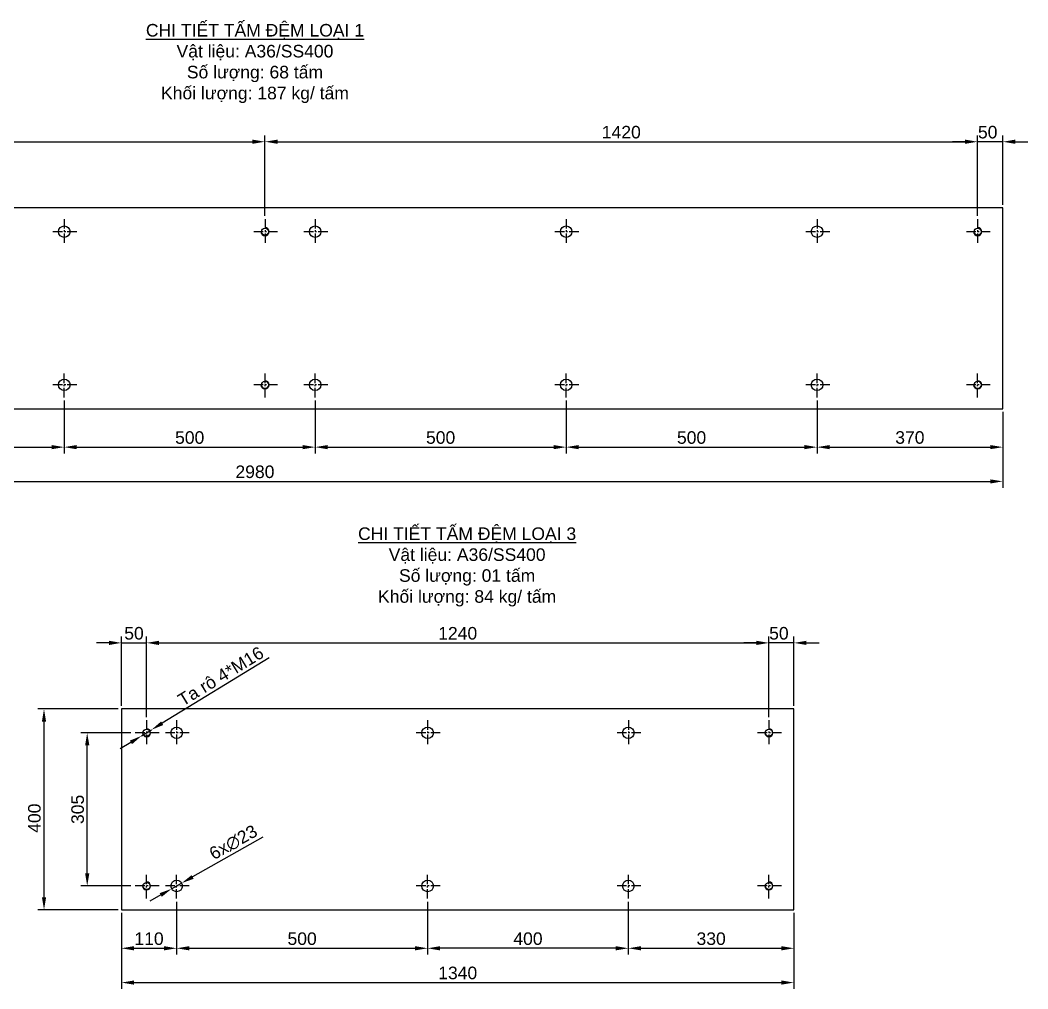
# Model space of a CAD drawing. Header units: millimetres. Extents: x -19541 to 104079, y -3200 to 10399.
# Drawn here: x -16175 to -14168, y 4936 to 6865 of the extents above; entities that cross this region are included whole.
import ezdxf

# ---------------------------------------------------------------- set-up
doc = ezdxf.new("R2010")
doc.units = ezdxf.units.MM
doc.linetypes.add('CENTER2', pattern=[28.575, 19.05, -3.175, 3.175, -3.175])
doc.layers.add('KTHUOC', color=2, linetype='Continuous')
doc.layers.add('TK2', color=251, linetype='Continuous')
doc.styles.get("Standard").update_dxf_attribs({"font": 'arial.ttf'})
doc.dimstyles.new('ISO-25', dxfattribs={"dimscale": 10, "dimtxt": 2.5, "dimasz": 2.5, "dimexe": 1.25, "dimexo": 0.625, "dimtad": 1, "dimtxsty": 'Standard', "dimcen": 2.5, "dimadec": 0, "dimazin": 0, "dimtfac": 1, "dimtmove": 0, "dimatfit": 3, "dimfxl": 1, "dimarcsym": 0})

# ---------------------------------------------------------------- blocks, each defined once
blk = doc.blocks.new('*D44')
at = {"color": 0, "lineweight": -2, "transparency": 16777216}
for p, q in [((-16587.6, 6107.6), (-16587.6, 6002.4)), ((-16087.6, 6107.6), (-16087.6, 6002.4)), ((-16562.6, 6014.9), (-16112.6, 6014.9))]:
    blk.add_line(p, q, dxfattribs=at)
at = {"color": 0, "transparency": 16777216}
for points in [[(-16562.6, 6019.1), (-16562.6, 6010.8), (-16587.6, 6014.9)], [(-16112.6, 6019.1), (-16112.6, 6010.8), (-16087.6, 6014.9)]]:
    blk.add_solid(points, dxfattribs=at)
at = {"layer": 'Defpoints', "color": 0, "transparency": 16777216}
for p in [(-16587.6, 6113.9), (-16087.6, 6113.9), (-16087.6, 6014.9)]:
    blk.add_point(p, dxfattribs=at)
at = {"color": 0, "transparency": 16777216, "insert": (-16337.6, 6033.9), "char_height": 25, "attachment_point": 5}
blk.add_mtext('500', dxfattribs=at)
blk = doc.blocks.new('*D38')
at = {"color": 0, "lineweight": -2, "transparency": 16777216}
for p, q in [((-16087.6, 6107.6), (-16087.6, 6002.4)), ((-15587.6, 6107.6), (-15587.6, 6002.4)), ((-16062.6, 6014.9), (-15612.6, 6014.9))]:
    blk.add_line(p, q, dxfattribs=at)
at = {"color": 0, "transparency": 16777216}
for points in [[(-16062.6, 6019.1), (-16062.6, 6010.8), (-16087.6, 6014.9)], [(-15612.6, 6019.1), (-15612.6, 6010.8), (-15587.6, 6014.9)]]:
    blk.add_solid(points, dxfattribs=at)
at = {"layer": 'Defpoints', "color": 0, "transparency": 16777216}
for p in [(-16087.6, 6113.9), (-15587.6, 6113.9), (-15587.6, 6014.9)]:
    blk.add_point(p, dxfattribs=at)
at = {"color": 0, "transparency": 16777216, "insert": (-15837.6, 6033.9), "char_height": 25, "attachment_point": 5}
blk.add_mtext('500', dxfattribs=at)
blk = doc.blocks.new('*D39')
at = {"color": 0, "lineweight": -2, "transparency": 16777216}
for p, q in [((-15587.6, 6107.6), (-15587.6, 6002.4)), ((-15087.6, 6107.6), (-15087.6, 6002.4)), ((-15562.6, 6014.9), (-15112.6, 6014.9))]:
    blk.add_line(p, q, dxfattribs=at)
at = {"color": 0, "transparency": 16777216}
for points in [[(-15562.6, 6019.1), (-15562.6, 6010.8), (-15587.6, 6014.9)], [(-15112.6, 6019.1), (-15112.6, 6010.8), (-15087.6, 6014.9)]]:
    blk.add_solid(points, dxfattribs=at)
at = {"layer": 'Defpoints', "color": 0, "transparency": 16777216}
for p in [(-15587.6, 6113.9), (-15087.6, 6113.9), (-15087.6, 6014.9)]:
    blk.add_point(p, dxfattribs=at)
at = {"color": 0, "transparency": 16777216, "insert": (-15337.6, 6033.9), "char_height": 25, "attachment_point": 5}
blk.add_mtext('500', dxfattribs=at)
blk = doc.blocks.new('*D40')
at = {"color": 0, "lineweight": -2, "transparency": 16777216}
for p, q in [((-15087.6, 6107.6), (-15087.6, 6002.4)), ((-14587.6, 6107.6), (-14587.6, 6002.4)), ((-15062.6, 6014.9), (-14612.6, 6014.9))]:
    blk.add_line(p, q, dxfattribs=at)
at = {"color": 0, "transparency": 16777216}
for points in [[(-15062.6, 6019.1), (-15062.6, 6010.8), (-15087.6, 6014.9)], [(-14612.6, 6019.1), (-14612.6, 6010.8), (-14587.6, 6014.9)]]:
    blk.add_solid(points, dxfattribs=at)
at = {"layer": 'Defpoints', "color": 0, "transparency": 16777216}
for p in [(-15087.6, 6113.9), (-14587.6, 6113.9), (-14587.6, 6014.9)]:
    blk.add_point(p, dxfattribs=at)
at = {"color": 0, "transparency": 16777216, "insert": (-14837.6, 6033.9), "char_height": 25, "attachment_point": 5}
blk.add_mtext('500', dxfattribs=at)
blk = doc.blocks.new('*D41')
at = {"color": 0, "lineweight": -2, "transparency": 16777216}
for p, q in [((-14587.6, 6107.6), (-14587.6, 6002.4)), ((-14217.6, 6085.3), (-14217.6, 6002.4)), ((-14562.6, 6014.9), (-14242.6, 6014.9))]:
    blk.add_line(p, q, dxfattribs=at)
at = {"color": 0, "transparency": 16777216}
for points in [[(-14562.6, 6019.1), (-14562.6, 6010.8), (-14587.6, 6014.9)], [(-14242.6, 6019.1), (-14242.6, 6010.8), (-14217.6, 6014.9)]]:
    blk.add_solid(points, dxfattribs=at)
at = {"layer": 'Defpoints', "color": 0, "transparency": 16777216}
for p in [(-14587.6, 6113.9), (-14217.6, 6091.5), (-14217.6, 6014.9)]:
    blk.add_point(p, dxfattribs=at)
at = {"color": 0, "transparency": 16777216, "insert": (-14402.6, 6034), "char_height": 25, "attachment_point": 5}
blk.add_mtext('370', dxfattribs=at)
blk = doc.blocks.new('*D37')
at = {"color": 0, "lineweight": -2, "transparency": 16777216}
for p, q in [((-17197.6, 6085.3), (-17197.6, 5934.2)), ((-14217.6, 6085.3), (-14217.6, 5934.2)), ((-17172.6, 5946.7), (-14242.6, 5946.7))]:
    blk.add_line(p, q, dxfattribs=at)
at = {"color": 0, "transparency": 16777216}
for points in [[(-17172.6, 5950.8), (-17172.6, 5942.5), (-17197.6, 5946.7)], [(-14242.6, 5950.8), (-14242.6, 5942.5), (-14217.6, 5946.7)]]:
    blk.add_solid(points, dxfattribs=at)
at = {"layer": 'Defpoints', "color": 0, "transparency": 16777216}
for p in [(-17197.6, 6091.5), (-14217.6, 6091.5), (-14217.6, 5946.7)]:
    blk.add_point(p, dxfattribs=at)
at = {"color": 0, "transparency": 16777216, "insert": (-15707.6, 5965.7), "char_height": 25, "attachment_point": 5}
blk.add_mtext('2980', dxfattribs=at)
blk = doc.blocks.new('*D62')
at = {"color": 0, "lineweight": -2, "transparency": 16777216}
for p, q in [((-17147.6, 6475.4), (-17147.6, 6635.6)), ((-15687.6, 6475.4), (-15687.6, 6635.6)), ((-17122.6, 6623.1), (-15712.6, 6623.1))]:
    blk.add_line(p, q, dxfattribs=at)
at = {"color": 0, "transparency": 16777216}
for points in [[(-17122.6, 6627.3), (-17122.6, 6619), (-17147.6, 6623.1)], [(-15712.6, 6627.3), (-15712.6, 6619), (-15687.6, 6623.1)]]:
    blk.add_solid(points, dxfattribs=at)
at = {"layer": 'Defpoints', "color": 0, "transparency": 16777216}
for p in [(-15687.6, 6623.1), (-17147.6, 6469.2), (-15687.6, 6469.2)]:
    blk.add_point(p, dxfattribs=at)
at = {"color": 0, "transparency": 16777216, "insert": (-16417.6, 6642.1), "char_height": 25, "attachment_point": 5}
blk.add_mtext('1460', dxfattribs=at)
blk = doc.blocks.new('*D63')
at = {"color": 0, "lineweight": -2, "transparency": 16777216}
for p, q in [((-15687.6, 6475.4), (-15687.6, 6635.6)), ((-14267.6, 6475.4), (-14267.6, 6635.6)), ((-15662.6, 6623.1), (-14292.6, 6623.1))]:
    blk.add_line(p, q, dxfattribs=at)
at = {"color": 0, "transparency": 16777216}
for points in [[(-15662.6, 6627.3), (-15662.6, 6619), (-15687.6, 6623.1)], [(-14292.6, 6627.3), (-14292.6, 6619), (-14267.6, 6623.1)]]:
    blk.add_solid(points, dxfattribs=at)
at = {"layer": 'Defpoints', "color": 0, "transparency": 16777216}
for p in [(-14267.6, 6623.1), (-15687.6, 6469.2), (-14267.6, 6469.2)]:
    blk.add_point(p, dxfattribs=at)
at = {"color": 0, "transparency": 16777216, "insert": (-14977.6, 6642.1), "char_height": 25, "attachment_point": 5}
blk.add_mtext('1420', dxfattribs=at)
blk = doc.blocks.new('*D89')
at = {"color": 0, "lineweight": -2, "transparency": 16777216}
for p, q in [((-15863.6, 5109.6), (-15863.6, 5004.4)), ((-15973.6, 5087.3), (-15973.6, 5004.4)), ((-15948.6, 5016.9), (-15888.6, 5016.9))]:
    blk.add_line(p, q, dxfattribs=at)
at = {"color": 0, "transparency": 16777216}
for points in [[(-15948.6, 5021.1), (-15948.6, 5012.7), (-15973.6, 5016.9)], [(-15888.6, 5021.1), (-15888.6, 5012.7), (-15863.6, 5016.9)]]:
    blk.add_solid(points, dxfattribs=at)
at = {"layer": 'Defpoints', "color": 0, "transparency": 16777216}
for p in [(-15863.6, 5115.8), (-15973.6, 5093.5), (-15863.6, 5016.9)]:
    blk.add_point(p, dxfattribs=at)
at = {"color": 0, "transparency": 16777216, "insert": (-15918.6, 5035.9), "char_height": 25, "attachment_point": 5}
blk.add_mtext('110', dxfattribs=at)
blk = doc.blocks.new('*D90')
at = {"color": 0, "lineweight": -2, "transparency": 16777216}
for p, q in [((-15863.6, 5109.6), (-15863.6, 5004.4)), ((-15363.6, 5109.6), (-15363.6, 5004.4)), ((-15838.6, 5016.9), (-15388.6, 5016.9))]:
    blk.add_line(p, q, dxfattribs=at)
at = {"color": 0, "transparency": 16777216}
for points in [[(-15838.6, 5021.1), (-15838.6, 5012.7), (-15863.6, 5016.9)], [(-15388.6, 5021.1), (-15388.6, 5012.7), (-15363.6, 5016.9)]]:
    blk.add_solid(points, dxfattribs=at)
at = {"layer": 'Defpoints', "color": 0, "transparency": 16777216}
for p in [(-15863.6, 5115.8), (-15363.6, 5115.8), (-15363.6, 5016.9)]:
    blk.add_point(p, dxfattribs=at)
at = {"color": 0, "transparency": 16777216, "insert": (-15613.6, 5035.9), "char_height": 25, "attachment_point": 5}
blk.add_mtext('500', dxfattribs=at)
blk = doc.blocks.new('*D91')
at = {"color": 0, "lineweight": -2, "transparency": 16777216}
for p, q in [((-14963.6, 5109.6), (-14963.6, 5004.4)), ((-14633.6, 5087.3), (-14633.6, 5004.4)), ((-14938.6, 5016.9), (-14658.6, 5016.9))]:
    blk.add_line(p, q, dxfattribs=at)
at = {"color": 0, "transparency": 16777216}
for points in [[(-14938.6, 5021.1), (-14938.6, 5012.7), (-14963.6, 5016.9)], [(-14658.6, 5021.1), (-14658.6, 5012.7), (-14633.6, 5016.9)]]:
    blk.add_solid(points, dxfattribs=at)
at = {"layer": 'Defpoints', "color": 0, "transparency": 16777216}
for p in [(-14963.6, 5115.8), (-14633.6, 5093.5), (-14633.6, 5016.9)]:
    blk.add_point(p, dxfattribs=at)
at = {"color": 0, "transparency": 16777216, "insert": (-14798.6, 5035.9), "char_height": 25, "attachment_point": 5}
blk.add_mtext('330', dxfattribs=at)
blk = doc.blocks.new('*D82')
at = {"color": 0, "lineweight": -2, "transparency": 16777216}
for p, q in [((-15973.6, 5087.3), (-15973.6, 4936.1)), ((-14633.6, 5087.3), (-14633.6, 4936.1)), ((-15948.6, 4948.6), (-14658.6, 4948.6))]:
    blk.add_line(p, q, dxfattribs=at)
at = {"color": 0, "transparency": 16777216}
for points in [[(-15948.6, 4952.8), (-15948.6, 4944.5), (-15973.6, 4948.6)], [(-14658.6, 4952.8), (-14658.6, 4944.5), (-14633.6, 4948.6)]]:
    blk.add_solid(points, dxfattribs=at)
at = {"layer": 'Defpoints', "color": 0, "transparency": 16777216}
for p in [(-15973.6, 5093.5), (-14633.6, 5093.5), (-14633.6, 4948.6)]:
    blk.add_point(p, dxfattribs=at)
at = {"color": 0, "transparency": 16777216, "insert": (-15303.6, 4967.7), "char_height": 25, "attachment_point": 5}
blk.add_mtext('1340', dxfattribs=at)
blk = doc.blocks.new('*D83')
at = {"color": 0, "lineweight": -2, "transparency": 16777216}
for p, q in [((-15955, 5446), (-16054.3, 5446)), ((-16041.8, 5166), (-16041.8, 5421)), ((-15955, 5141), (-16054.3, 5141))]:
    blk.add_line(p, q, dxfattribs=at)
at = {"color": 0, "transparency": 16777216}
for points in [[(-16046, 5421), (-16037.6, 5421), (-16041.8, 5446)], [(-16046, 5166), (-16037.6, 5166), (-16041.8, 5141)]]:
    blk.add_solid(points, dxfattribs=at)
at = {"layer": 'Defpoints', "color": 0, "transparency": 16777216}
for p in [(-16041.8, 5446), (-15948.7, 5446), (-15948.7, 5141)]:
    blk.add_point(p, dxfattribs=at)
at = {"color": 0, "transparency": 16777216, "insert": (-16060.8, 5293.5), "char_height": 25, "attachment_point": 5, "rotation": 90}
blk.add_mtext('305', dxfattribs=at)
blk = doc.blocks.new('*D92')
at = {"color": 0, "lineweight": -2, "transparency": 16777216}
for p, q in [((-15979.8, 5493.5), (-16140.4, 5493.5)), ((-16127.9, 5118.5), (-16127.9, 5468.5)), ((-15979.8, 5093.5), (-16140.4, 5093.5))]:
    blk.add_line(p, q, dxfattribs=at)
at = {"color": 0, "transparency": 16777216}
for points in [[(-16132, 5468.5), (-16123.7, 5468.5), (-16127.9, 5493.5)], [(-16132, 5118.5), (-16123.7, 5118.5), (-16127.9, 5093.5)]]:
    blk.add_solid(points, dxfattribs=at)
at = {"layer": 'Defpoints', "color": 0, "transparency": 16777216}
for p in [(-16127.9, 5493.5), (-15973.6, 5493.5), (-15973.6, 5093.5)]:
    blk.add_point(p, dxfattribs=at)
at = {"color": 0, "transparency": 16777216, "insert": (-16146.9, 5276), "char_height": 25, "attachment_point": 5, "rotation": 90}
blk.add_mtext('400', dxfattribs=at)
blk = doc.blocks.new('*D84')
at = {"color": 0, "lineweight": -2, "transparency": 16777216}
for p, q in [((-15691.8, 5237.9), (-15831.8, 5158.9)), ((-15873.6, 5135.4), (-15853.6, 5146.7)), ((-15895.4, 5123.1), (-15917.1, 5110.8))]:
    blk.add_line(p, q, dxfattribs=at)
at = {"color": 0, "transparency": 16777216}
for points in [[(-15833.8, 5162.6), (-15829.7, 5155.3), (-15853.6, 5146.7)], [(-15897.4, 5126.7), (-15893.3, 5119.4), (-15873.6, 5135.4)]]:
    blk.add_solid(points, dxfattribs=at)
at = {"layer": 'Defpoints', "color": 0, "transparency": 16777216}
for p in [(-15853.6, 5146.7), (-15873.6, 5135.4)]:
    blk.add_point(p, dxfattribs=at)
at = {"color": 0, "transparency": 16777216, "insert": (-15750.5, 5227.5), "char_height": 25, "attachment_point": 5, "rotation": 29.4331}
blk.add_mtext('6x∅23', dxfattribs=at)
blk = doc.blocks.new('*D85')
at = {"color": 0, "lineweight": -2, "transparency": 16777216}
for p, q in [((-15998.6, 5625.1), (-16023.6, 5625.1)), ((-15973.6, 5499.8), (-15973.6, 5637.6)), ((-15973.6, 5625.1), (-15923.6, 5625.1)), ((-15923.6, 5477.4), (-15923.6, 5637.6)), ((-15898.6, 5625.1), (-15873.6, 5625.1))]:
    blk.add_line(p, q, dxfattribs=at)
at = {"color": 0, "transparency": 16777216}
for points in [[(-15998.6, 5629.3), (-15998.6, 5620.9), (-15973.6, 5625.1)], [(-15898.6, 5629.3), (-15898.6, 5620.9), (-15923.6, 5625.1)]]:
    blk.add_solid(points, dxfattribs=at)
at = {"layer": 'Defpoints', "color": 0, "transparency": 16777216}
for p in [(-15923.6, 5625.1), (-15973.6, 5493.5), (-15923.6, 5471.2)]:
    blk.add_point(p, dxfattribs=at)
at = {"color": 0, "transparency": 16777216, "insert": (-15948.6, 5644.1), "char_height": 25, "attachment_point": 5}
blk.add_mtext('50', dxfattribs=at)
blk = doc.blocks.new('*D86')
at = {"color": 0, "lineweight": -2, "transparency": 16777216}
for p, q in [((-15923.6, 5477.4), (-15923.6, 5637.6)), ((-15898.6, 5625.1), (-14708.6, 5625.1)), ((-14683.6, 5499.8), (-14683.6, 5637.6))]:
    blk.add_line(p, q, dxfattribs=at)
at = {"color": 0, "transparency": 16777216}
for points in [[(-15898.6, 5629.3), (-15898.6, 5620.9), (-15923.6, 5625.1)], [(-14708.6, 5629.3), (-14708.6, 5620.9), (-14683.6, 5625.1)]]:
    blk.add_solid(points, dxfattribs=at)
at = {"layer": 'Defpoints', "color": 0, "transparency": 16777216}
for p in [(-14683.6, 5625.1), (-14683.6, 5493.5), (-15923.6, 5471.2)]:
    blk.add_point(p, dxfattribs=at)
at = {"color": 0, "transparency": 16777216, "insert": (-15303.6, 5644.1), "char_height": 25, "attachment_point": 5}
blk.add_mtext('1240', dxfattribs=at)
blk = doc.blocks.new('*D87')
at = {"color": 0, "lineweight": -2, "transparency": 16777216}
for p, q in [((-14708.6, 5625.1), (-14733.6, 5625.1)), ((-14683.6, 5477.4), (-14683.6, 5637.6)), ((-14633.6, 5625.1), (-14683.6, 5625.1)), ((-14633.6, 5499.8), (-14633.6, 5637.6)), ((-14608.6, 5625.1), (-14583.6, 5625.1))]:
    blk.add_line(p, q, dxfattribs=at)
at = {"color": 0, "transparency": 16777216}
for points in [[(-14708.6, 5629.3), (-14708.6, 5620.9), (-14683.6, 5625.1)], [(-14608.6, 5629.3), (-14608.6, 5620.9), (-14633.6, 5625.1)]]:
    blk.add_solid(points, dxfattribs=at)
at = {"layer": 'Defpoints', "color": 0, "transparency": 16777216}
for p in [(-14683.6, 5625.1), (-14633.6, 5493.5), (-14683.6, 5471.2)]:
    blk.add_point(p, dxfattribs=at)
at = {"color": 0, "transparency": 16777216, "insert": (-14663.6, 5644.1), "char_height": 25, "attachment_point": 5}
blk.add_mtext('50', dxfattribs=at)
blk = doc.blocks.new('*D88')
at = {"color": 0, "lineweight": -2, "transparency": 16777216}
for p, q in [((-15679.4, 5595.2), (-15892.4, 5465.1)), ((-15933.4, 5440), (-15913.8, 5452)), ((-15954.7, 5427), (-15976, 5413.9))]:
    blk.add_line(p, q, dxfattribs=at)
at = {"color": 0, "transparency": 16777216}
for points in [[(-15894.6, 5468.6), (-15890.3, 5461.5), (-15913.8, 5452)], [(-15956.9, 5430.5), (-15952.5, 5423.4), (-15933.4, 5440)]]:
    blk.add_solid(points, dxfattribs=at)
at = {"layer": 'Defpoints', "color": 0, "transparency": 16777216}
for p in [(-15913.8, 5452), (-15933.4, 5440)]:
    blk.add_point(p, dxfattribs=at)
at = {"color": 0, "transparency": 16777216, "insert": (-15775.7, 5558.7), "char_height": 25, "attachment_point": 5, "rotation": 31.438}
blk.add_mtext('Ta rô 4*M16', dxfattribs=at)
blk = doc.blocks.new('*D81')
at = {"color": 0, "lineweight": -2, "transparency": 16777216}
for p, q in [((-15363.6, 5109.6), (-15363.6, 5004.4)), ((-14963.6, 5109.6), (-14963.6, 5004.4)), ((-14988.6, 5016.9), (-15338.6, 5016.9))]:
    blk.add_line(p, q, dxfattribs=at)
at = {"color": 0, "transparency": 16777216}
for points in [[(-15338.6, 5021.1), (-15338.6, 5012.7), (-15363.6, 5016.9)], [(-14988.6, 5021.1), (-14988.6, 5012.7), (-14963.6, 5016.9)]]:
    blk.add_solid(points, dxfattribs=at)
at = {"layer": 'Defpoints', "color": 0, "transparency": 16777216}
for p in [(-15363.6, 5115.8), (-14963.6, 5115.8), (-15363.6, 5016.9)]:
    blk.add_point(p, dxfattribs=at)
at = {"color": 0, "transparency": 16777216, "insert": (-15163.6, 5035.9), "char_height": 25, "attachment_point": 5}
blk.add_mtext('400', dxfattribs=at)
blk = doc.blocks.new('*D110')
at = {"color": 0, "lineweight": -2, "transparency": 16777216}
for p, q in [((-14267.6, 6475.4), (-14267.6, 6635.6)), ((-14217.6, 6497.8), (-14217.6, 6635.6)), ((-14292.6, 6623.1), (-14317.6, 6623.1)), ((-14217.6, 6623.1), (-14267.6, 6623.1)), ((-14192.6, 6623.1), (-14167.6, 6623.1))]:
    blk.add_line(p, q, dxfattribs=at)
at = {"color": 0, "transparency": 16777216}
for points in [[(-14292.6, 6627.3), (-14292.6, 6619), (-14267.6, 6623.1)], [(-14192.6, 6627.3), (-14192.6, 6619), (-14217.6, 6623.1)]]:
    blk.add_solid(points, dxfattribs=at)
at = {"layer": 'Defpoints', "color": 0, "transparency": 16777216}
for p in [(-14267.6, 6623.1), (-14217.6, 6491.5), (-14267.6, 6469.2)]:
    blk.add_point(p, dxfattribs=at)
at = {"color": 0, "transparency": 16777216, "insert": (-14247.6, 6642.1), "char_height": 25, "attachment_point": 5}
blk.add_mtext('50', dxfattribs=at)

msp = doc.modelspace()

# ---------------------------------------------------------------- linework, layer by layer
for centre in [(-15687.551, 6444.032), (-14267.551, 6444.032), (-15687.551, 6139.032), (-14267.551, 6139.032), (-15923.569, 5446.014), (-14683.569, 5446.014), (-15923.569, 5141.014), (-14683.569, 5141.014)]:
    msp.add_arc(centre, 8, 180, 90)
at = {"layer": 'KTHUOC', "color": 3}
for points in [[(-17197.551, 6491.532), (-17197.551, 6091.532), (-14217.551, 6091.532), (-14217.551, 6491.532)], [(-15973.569, 5493.514), (-15973.569, 5093.514), (-14633.569, 5093.514), (-14633.569, 5493.514)]]:
    msp.add_lwpolyline(points, close=True, dxfattribs=at)
at = {"layer": 'KTHUOC'}
for centre, radius in [((-16087.551, 6444.032), 11.5), ((-15687.551, 6444.032), 7), ((-15587.551, 6444.032), 11.5), ((-15087.551, 6444.032), 11.5), ((-14587.551, 6444.032), 11.5), ((-14267.551, 6444.032), 7), ((-16087.551, 6139.032), 11.5), ((-15687.551, 6139.032), 7), ((-15587.551, 6139.032), 11.5), ((-15087.551, 6139.032), 11.5), ((-14587.551, 6139.032), 11.5), ((-14267.551, 6139.032), 7), ((-15923.569, 5446.014), 7), ((-15863.569, 5446.014), 11.5), ((-15363.569, 5446.014), 11.5), ((-14963.569, 5446.014), 11.5), ((-14683.569, 5446.014), 7), ((-15923.569, 5141.014), 7), ((-15863.569, 5141.014), 11.5), ((-15363.569, 5141.014), 11.5), ((-14963.569, 5141.014), 11.5), ((-14683.569, 5141.014), 7)]:
    msp.add_circle(centre, radius, dxfattribs=at)
at = {"layer": 'TK2', "linetype": 'CENTER2'}
for p, q in [((-16087.551, 6469.198), (-16087.551, 6418.865)), ((-15687.551, 6469.198), (-15687.551, 6418.865)), ((-15587.551, 6469.198), (-15587.551, 6418.865)), ((-15087.551, 6469.198), (-15087.551, 6418.865)), ((-14587.551, 6469.198), (-14587.551, 6418.865)), ((-14267.551, 6469.198), (-14267.551, 6418.865)), ((-16062.384, 6444.032), (-16112.718, 6444.032)), ((-15662.384, 6444.032), (-15712.718, 6444.032)), ((-15562.384, 6444.032), (-15612.718, 6444.032)), ((-15062.384, 6444.032), (-15112.718, 6444.032)), ((-14562.384, 6444.032), (-14612.718, 6444.032)), ((-14242.384, 6444.032), (-14292.718, 6444.032)), ((-16087.551, 6113.865), (-16087.551, 6164.198)), ((-15687.551, 6113.865), (-15687.551, 6164.198)), ((-15587.551, 6113.865), (-15587.551, 6164.198)), ((-15087.551, 6113.865), (-15087.551, 6164.198)), ((-14587.551, 6113.865), (-14587.551, 6164.198)), ((-14267.551, 6113.865), (-14267.551, 6164.198)), ((-16062.384, 6139.032), (-16112.718, 6139.032)), ((-15662.384, 6139.032), (-15712.718, 6139.032)), ((-15562.384, 6139.032), (-15612.718, 6139.032)), ((-15062.384, 6139.032), (-15112.718, 6139.032)), ((-14562.384, 6139.032), (-14612.718, 6139.032)), ((-14242.384, 6139.032), (-14292.718, 6139.032)), ((-15923.569, 5471.18), (-15923.569, 5420.847)), ((-15863.569, 5471.18), (-15863.569, 5420.847)), ((-15363.569, 5471.18), (-15363.569, 5420.847)), ((-14963.569, 5471.18), (-14963.569, 5420.847)), ((-14683.569, 5471.18), (-14683.569, 5420.847)), ((-15898.402, 5446.014), (-15948.735, 5446.014)), ((-15838.402, 5446.014), (-15888.735, 5446.014)), ((-15338.402, 5446.014), (-15388.735, 5446.014)), ((-14938.402, 5446.014), (-14988.735, 5446.014)), ((-14658.402, 5446.014), (-14708.735, 5446.014)), ((-15923.569, 5115.847), (-15923.569, 5166.18)), ((-15863.569, 5115.847), (-15863.569, 5166.18)), ((-15363.569, 5115.847), (-15363.569, 5166.18)), ((-14963.569, 5115.847), (-14963.569, 5166.18)), ((-14683.569, 5115.847), (-14683.569, 5166.18)), ((-15898.402, 5141.014), (-15948.735, 5141.014)), ((-15838.402, 5141.014), (-15888.735, 5141.014)), ((-15338.402, 5141.014), (-15388.735, 5141.014)), ((-14938.402, 5141.014), (-14988.735, 5141.014)), ((-14658.402, 5141.014), (-14708.735, 5141.014))]:
    msp.add_line(p, q, dxfattribs=at)

# ---------------------------------------------------------------- texts
at = {"char_height": 25, "attachment_point": 5}
for s, insert in [('{\\LCHI TIẾT TẤM ĐỆM LOẠI 1\\P}Vật liệu: A36/SS400\\PSố lượng: 68 tấm\\PKhối lượng: 187 kg/ tấm', (-15707.551, 6778.896)), ('{\\LCHI TIẾT TẤM ĐỆM LOẠI 3\\P}Vật liệu: A36/SS400\\PSố lượng: 01 tấm\\PKhối lượng: 84 kg/ tấm', (-15284.819, 5776.289))]:
    msp.add_mtext(s, dxfattribs=dict(at, insert=insert))

# ---------------------------------------------------------------- dimensions: what is measured, and where the dimension line sits
for base, p1, p2, picture, middle in [((-15687.551, 6623.134), (-17147.551, 6469.198), (-15687.551, 6469.198), '*D62', (-16417.551, 6642.149)), ((-14267.551, 6623.134), (-15687.551, 6469.198), (-14267.551, 6469.198), '*D63', (-14977.551, 6642.149)), ((-16087.551, 6014.929), (-16587.551, 6113.865), (-16087.551, 6113.865), '*D44', (-16337.551, 6033.943)), ((-15587.551, 6014.929), (-16087.551, 6113.865), (-15587.551, 6113.865), '*D38', (-15837.551, 6033.943)), ((-15087.551, 6014.929), (-15587.551, 6113.865), (-15087.551, 6113.865), '*D39', (-15337.551, 6033.943)), ((-14587.551, 6014.929), (-15087.551, 6113.865), (-14587.551, 6113.865), '*D40', (-14837.551, 6033.943)), ((-14217.551, 6014.929), (-14587.551, 6113.865), (-14217.551, 6091.532), '*D41', (-14402.551, 6033.951)), ((-14683.569, 5625.117), (-15923.569, 5471.18), (-14683.569, 5493.514), '*D86', (-15303.569, 5644.131)), ((-15363.569, 5016.911), (-15863.569, 5115.847), (-15363.569, 5115.847), '*D90', (-15613.569, 5035.925)), ((-14633.569, 5016.911), (-14963.569, 5115.847), (-14633.569, 5093.514), '*D91', (-14798.569, 5035.934))]:
    dim = msp.add_linear_dim(base=base, p1=p1, p2=p2, dimstyle='ISO-25', override={"dimtmove": 1})
    dim.commit()
    dim.dimension.update_dxf_attribs({"geometry": picture, "text_midpoint": middle})
for base, p1, p2, picture, middle in [((-14267.551, 6623.134), (-14217.551, 6491.532), (-14267.551, 6469.198), '*D110', (-14247.551, 6623.134)), ((-14683.569, 5625.117), (-14633.569, 5493.514), (-14683.569, 5471.18), '*D87', (-14663.569, 5625.117))]:
    dim = msp.add_linear_dim(base=base, p1=p1, p2=p2, dimstyle='ISO-25', override={"dimtmove": 1})
    dim.commit()
    dim.dimension.update_dxf_attribs({"geometry": picture, "text_midpoint": middle, "dimtype": 160})
for base, p1, p2, picture, middle in [((-14217.551, 5946.664), (-17197.551, 6091.532), (-14217.551, 6091.532), '*D37', (-15707.551, 5965.678)), ((-15863.569, 5016.911), (-15973.569, 5093.514), (-15863.569, 5115.847), '*D89', (-15918.569, 5035.925)), ((-14633.569, 4948.646), (-15973.569, 5093.514), (-14633.569, 5093.514), '*D82', (-15303.569, 4967.669))]:
    dim = msp.add_linear_dim(base=base, p1=p1, p2=p2, dimstyle='ISO-25')
    dim.commit()
    dim.dimension.update_dxf_attribs({"geometry": picture, "text_midpoint": middle})
dim = msp.add_linear_dim(base=(-15923.569, 5625.117), p1=(-15973.569, 5493.514), p2=(-15923.569, 5471.18), dimstyle='ISO-25')
dim.commit()
dim.dimension.update_dxf_attribs({"geometry": '*D85', "text_midpoint": (-15948.569, 5625.117), "dimtype": 160})
for p1, p2, text, picture, middle in [((-15933.38, 5440.015), (-15913.757, 5452.012), 'Ta rô 4*M16', '*D88', (-15765.728, 5542.504)), ((-15873.584, 5135.362), (-15853.553, 5146.665), '6x<>', '*D84', (-15740.786, 5210.292))]:
    dim = msp.add_diameter_dim_2p(p1=p1, p2=p2, text=text, dimstyle='ISO-25')
    dim.commit()
    dim.dimension.update_dxf_attribs({"geometry": picture, "text_midpoint": middle, "dimtype": 163})
dim = msp.add_linear_dim(base=(-16127.862, 5493.514), p1=(-15973.569, 5093.514), p2=(-15973.569, 5493.514), angle=90, dimstyle='ISO-25')
dim.commit()
dim.dimension.update_dxf_attribs({"geometry": '*D92', "text_midpoint": (-16127.862, 5276.014), "dimtype": 160})
dim = msp.add_linear_dim(base=(-16041.802, 5446.014), p1=(-15948.735, 5141.014), p2=(-15948.735, 5446.014), angle=90, dimstyle='ISO-25')
dim.commit()
dim.dimension.update_dxf_attribs({"geometry": '*D83', "text_midpoint": (-16060.825, 5293.514)})
dim = msp.add_linear_dim(base=(-15363.569, 5016.911), p1=(-14963.569, 5115.847), p2=(-15363.569, 5115.847), angle=180, dimstyle='ISO-25', override={"dimtmove": 1})
dim.commit()
dim.dimension.update_dxf_attribs({"geometry": '*D81', "text_midpoint": (-15163.569, 5035.925)})

doc.saveas('drawing.dxf')
